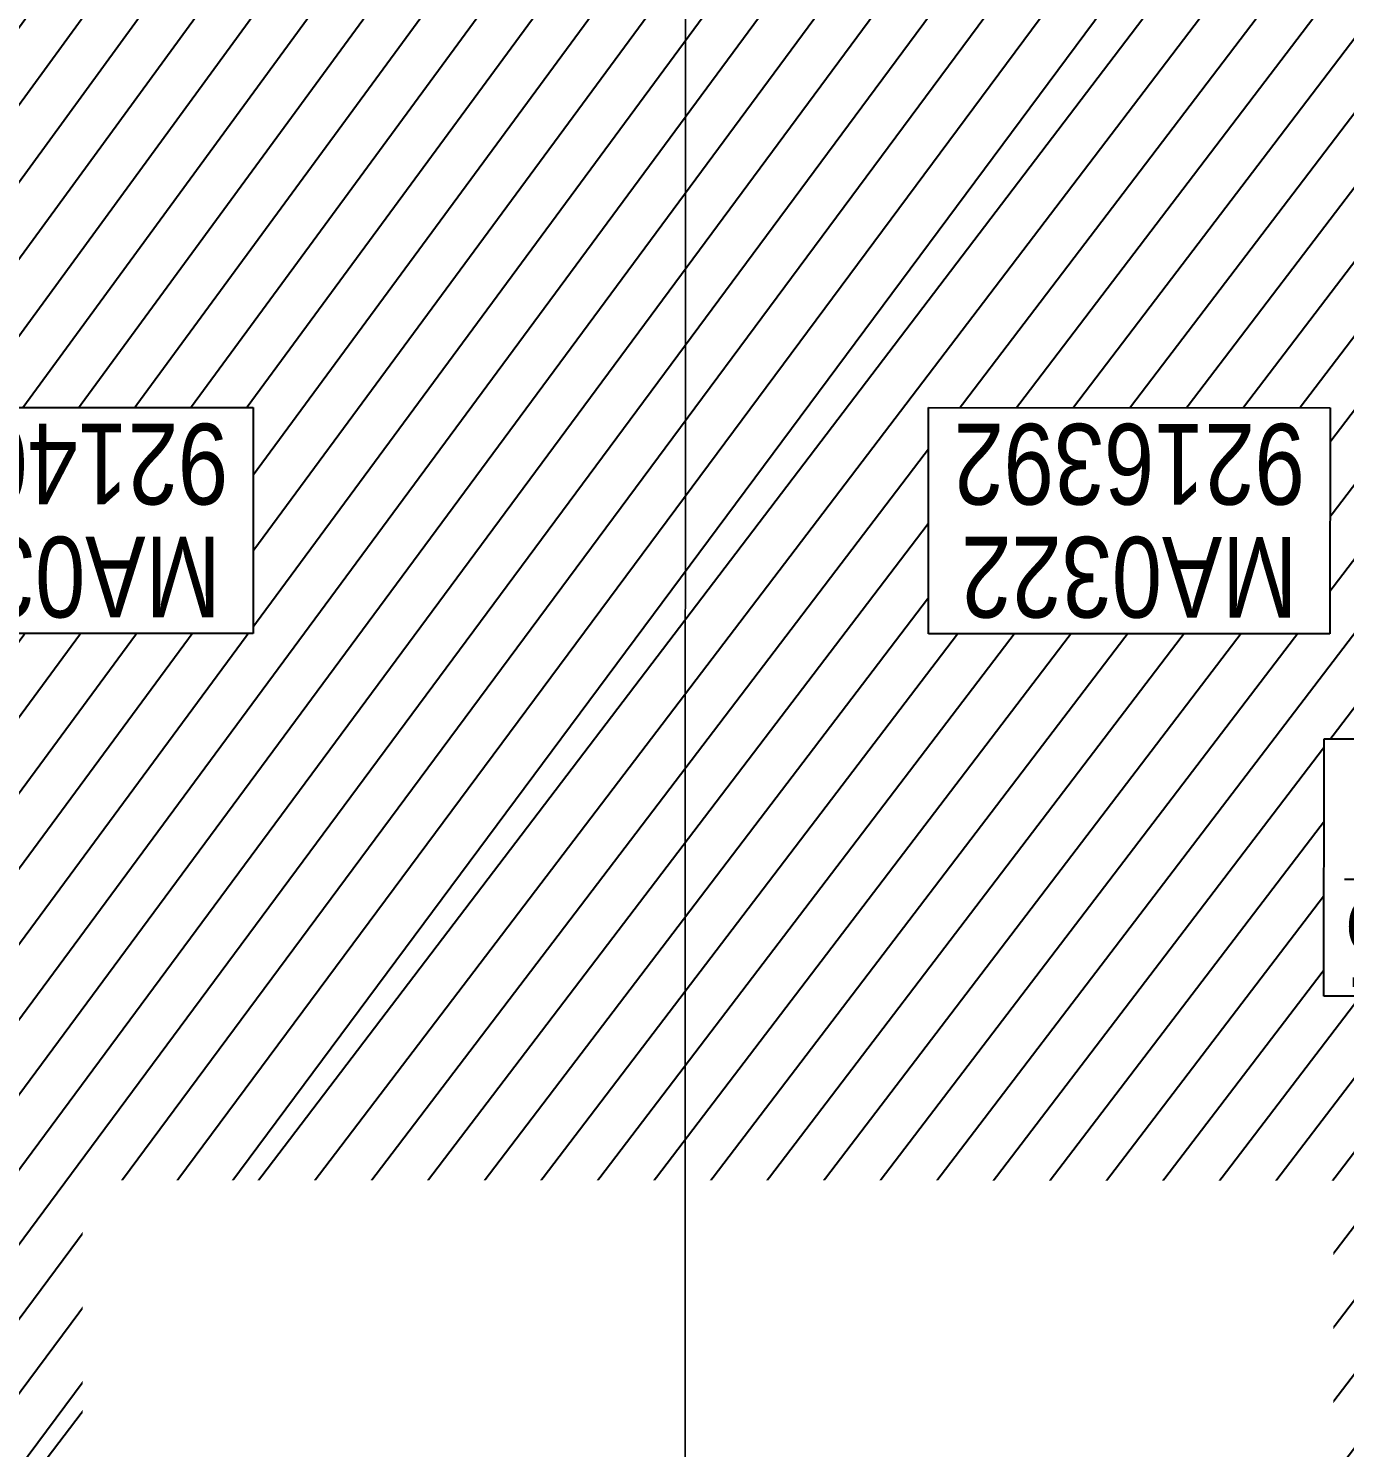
# Model space of a CAD drawing. Header units: centimetres. Extents: x -6122352 to 7132207, y -1694241 to 1947892.
# Drawn here: x 101163 to 108498, y -101140 to -93231 of the extents above; entities that cross this region are included whole.
import ezdxf
from ezdxf.xclip import XClip

# ---------------------------------------------------------------- set-up
doc = ezdxf.new("R2010")
doc.units = ezdxf.units.CM
doc.header["$MEASUREMENT"] = 0
doc.header["$XCLIPFRAME"] = 2
for name, pattern in [('DASHED2', [0.375, 0.25, -0.125]), ('XR-AR-MID-SETTING OUT FOR MASTER$0$23585-XR-AR-MID-GROUND FLOOR$0$23261-XR-AR-SI-GF$0$HIDDEN', [0.375, 0.25, -0.125]), ('XR-AR-MID-SETTING OUT FOR MASTER$0$23585-XR-AR-MID-GROUND FLOOR$0$945-4P-1-101-GROUND FLOOR PLAN$0$XR-MIDDLE-GROUND FLOOR PLAN$0$HIDDEN2', [0.1875, 0.125, -0.0625])]:
    doc.linetypes.add(name, pattern=pattern)
for name, color, linetype in [('00-MI-DIM', 7, 'Continuous'), ('@MI-REF LAYER', 7, 'Continuous'), ('B_TH_4', 7, 'Continuous'), ('XR-AR-MID-SETTING OUT FOR MASTER$0$23585-XR-AR-MID-GROUND FLOOR$0$GS-HATCH-FLOOR TILE', 251, 'Continuous')]:
    doc.layers.add(name, color=color, linetype=linetype)
for name, color, linetype, lineweight in [('23585-XR-AR-DAMAC PLOT LIMITS$0$1-Mid units', 41, 'Continuous', 5), ('@ Foundations', 4, 'DASHED2', 50), ('A-ANNO-TEXT', 3, 'Continuous', 25), ('XR-AR-MID-SETTING OUT FOR MASTER$0$23585-XR-AR-MID-GROUND FLOOR$0$$A-GLAZ-WNDO', 232, 'Continuous', 9), ('XR-AR-MID-SETTING OUT FOR MASTER$0$23585-XR-AR-MID-GROUND FLOOR$0$A-DOOR-FULL', 1, 'Continuous', 9), ('XR-AR-MID-SETTING OUT FOR MASTER$0$23585-XR-AR-MID-GROUND FLOOR$0$A-EQUP-KITN-PLAN', 202, 'Continuous', 9), ('XR-AR-MID-SETTING OUT FOR MASTER$0$23585-XR-AR-MID-GROUND FLOOR$0$A-FLOR-OVHD', 9, 'XR-AR-MID-SETTING OUT FOR MASTER$0$23585-XR-AR-MID-GROUND FLOOR$0$23261-XR-AR-SI-GF$0$HIDDEN', 15), ('XR-AR-MID-SETTING OUT FOR MASTER$0$23585-XR-AR-MID-GROUND FLOOR$0$A-GLAZ-SILL', 8, 'Continuous', 5), ('XR-AR-MID-SETTING OUT FOR MASTER$0$23585-XR-AR-MID-GROUND FLOOR$0$A-GLAZ-WNDO', 232, 'Continuous', 9), ('XR-AR-MID-SETTING OUT FOR MASTER$0$23585-XR-AR-MID-GROUND FLOOR$0$A-WALL', 7, 'Continuous', 30), ('XR-AR-MID-SETTING OUT FOR MASTER$0$23585-XR-AR-MID-GROUND FLOOR$0$S-COLS', 51, 'Continuous', 40)]:
    doc.layers.add(name, color=color, linetype=linetype, lineweight=lineweight)
doc.styles.add('Xref group 33-41$0$1710 X BOUNDARY WALL OPTION 1$0$Ariel', font='arial.ttf', dxfattribs={"width": 0.8})
doc.styles.add('Xref group 33-41$0$Overall SOP Plan$0$LAC-609-NG10-1-XREF-GRID-125SC$0$GRID-DIM-NO', font='arial.ttf', dxfattribs={"width": 0.8})

# ---------------------------------------------------------------- blocks, each defined once
blk = doc.blocks.new('23585-XR-AR-DAMAC PLOT LIMITS')
at = {"layer": '23585-XR-AR-DAMAC PLOT LIMITS$0$1-Mid units', "color": 251, "true_color": 0x636466}
for points in [[(496542.4874999998, 2768900.885299999), (496524.7922999999, 2768917.099099999), (496528.8459000001, 2768921.522700001), (496546.5409000004, 2768905.3091)], [(496538.4338999996, 2768896.4615), (496520.7389000002, 2768912.6753), (496524.7922999999, 2768917.099099999), (496542.4874999998, 2768900.885299999)]]:
    blk.add_lwpolyline(points, close=True, dxfattribs=at)
blk = doc.blocks.new('A$Cf093b529')
at = {"layer": 'A-ANNO-TEXT'}
blk.add_blockref('23585-XR-AR-DAMAC PLOT LIMITS', (-495391.9901121984, -2768603.441896566), dxfattribs=at)
blk = doc.blocks.new('*U27')
for points in [[(91, -5.684341886080801e-14), (41, -5.684341886080801e-14), (41, 1021), (91, 1021)], [(0, 0), (38, -5.684341886080801e-14), (38, -50), (50, -50), (50, -249.9999019090924), (0, -249.9999019090924)], [(1100, 2.842170943040401e-14), (1062, -2.842170943040401e-14), (1062, -49.99999999999997), (1050, -49.99999999999997), (1050, -249.9999019090924), (1100, -249.9999019090924)]]:
    blk.add_lwpolyline(points, close=True)
at = {"color": 8, "linetype": 'XR-AR-MID-SETTING OUT FOR MASTER$0$23585-XR-AR-MID-GROUND FLOOR$0$945-4P-1-101-GROUND FLOOR PLAN$0$XR-MIDDLE-GROUND FLOOR PLAN$0$HIDDEN2'}
blk.add_arc((41, -5.684341886080801e-14), 1021, 1.594950045944486e-15, 90, dxfattribs=at)
at = {"layer": 'XR-AR-MID-SETTING OUT FOR MASTER$0$23585-XR-AR-MID-GROUND FLOOR$0$A-GLAZ-SILL', "linetype": 'XR-AR-MID-SETTING OUT FOR MASTER$0$23585-XR-AR-MID-GROUND FLOOR$0$945-4P-1-101-GROUND FLOOR PLAN$0$XR-MIDDLE-GROUND FLOOR PLAN$0$HIDDEN2', "ltscale": 3}
blk.add_lwpolyline([(0, 0), (1100, 0), (1100, -249.9999019090924), (0, -249.9999019090924)], close=True, dxfattribs=at)
blk = doc.blocks.new('XR-AR-MID-SETTING OUT FOR MASTER$0$23585-XR-AR-MID-GROUND FLOOR$0$945-4P-1-101-GROUND FLOOR PLAN$0$XR-MIDDLE-GROUND FLOOR PLAN$0$A$C69996ABC')
at = {"layer": 'XR-AR-MID-SETTING OUT FOR MASTER$0$23585-XR-AR-MID-GROUND FLOOR$0$A-FLOR-OVHD', "linetype": 'XR-AR-MID-SETTING OUT FOR MASTER$0$23585-XR-AR-MID-GROUND FLOOR$0$945-4P-1-101-GROUND FLOOR PLAN$0$XR-MIDDLE-GROUND FLOOR PLAN$0$HIDDEN2', "ltscale": 5}
for p, q in [((-1.567610912189821e-07, 0.8999993633871721), (0.09999984323878941, 0.8999992964713464)), ((-1.567610912189821e-07, 0.8999993633871721), (-1.567612066821766e-07, -6.366128229018386e-07)), ((-1.567612066821766e-07, -6.366128229018386e-07), (0.09999984323878763, -7.035294533608294e-07))]:
    blk.add_line(p, q, dxfattribs=at)
blk.add_lwpolyline([(0.09999984323878763, 0.8499993633871732), (0.2499998432387915, 0.4499993633871799), (0.1000013713221097, 0.04999936338717248)], dxfattribs=at)
at = {"layer": 'XR-AR-MID-SETTING OUT FOR MASTER$0$23585-XR-AR-MID-GROUND FLOOR$0$A-GLAZ-WNDO'}
for p, q in [((0.09999984323878763, 0.8499993633871732), (0.09999984323878763, 0.8999993633871703)), ((0.09999984323878941, 0.8999993633871721), (0.09999984323878763, -6.366128264545523e-07)), ((0.2499998432387809, 0.8999993633871703), (0.2499998432387809, 0.8499993633871732)), ((0.2499998432387809, 0.8499993633871732), (0.09999984323878763, 0.8499993633871732)), ((0.2499998432387809, 0.8499993633871732), (0.2499998432387809, 0.04999936338717248)), ((0.09999984323878763, -6.366128246781955e-07), (0.09999984323878763, 0.04999936338717248)), ((0.09999984323878763, 0.04999936338717248), (0.2499998432387809, 0.04999936338717248)), ((0.249999843238875, -6.366128388890502e-07), (0.249999843238875, 0.04999936338715827))]:
    blk.add_line(p, q, dxfattribs=at)
for points in [[(0.2499986387444419, 0.8999993968456259), (0.0999998435430971, 0.8999992964713464)], [(0.09999984323878763, -7.035294533608294e-07), (0.2499998432388448, -6.366128317836228e-07)]]:
    blk.add_lwpolyline(points, dxfattribs=at)
blk.add_lwpolyline([(0.2499998432387951, 0.8499993633871732), (0.2499998432387933, 0.04999936338717248), (0.1999998432387962, 0.04999936338717248), (0.1999998432387962, 0.8499993633871732)], close=True, dxfattribs=at)
blk = doc.blocks.new('*U28')
for points in [[(0, 69.99999979828543), (38, 69.99999979828549), (38, 119.9999997982854), (50, 119.9999997982854), (50, 179.9999998655237), (0, 179.9999998655237)], [(1100, 69.9999997982854), (1062, 69.99999979828546), (1062, 119.9999997982854), (1050, 119.9999997982854), (1050, 179.9999998655236), (1100, 179.9999998655236)], [(91, 69.99999979828549), (41, 69.99999979828549), (41, -951.0000002017147), (91, -951.0000002017147)]]:
    blk.add_lwpolyline(points, close=True)
at = {"color": 8, "linetype": 'XR-AR-MID-SETTING OUT FOR MASTER$0$23585-XR-AR-MID-GROUND FLOOR$0$945-4P-1-101-GROUND FLOOR PLAN$0$XR-MIDDLE-GROUND FLOOR PLAN$0$HIDDEN2'}
blk.add_arc((41, 69.99999979828549), 1021, 270, 0, dxfattribs=at)
at = {"layer": 'XR-AR-MID-SETTING OUT FOR MASTER$0$23585-XR-AR-MID-GROUND FLOOR$0$A-GLAZ-SILL', "linetype": 'XR-AR-MID-SETTING OUT FOR MASTER$0$23585-XR-AR-MID-GROUND FLOOR$0$945-4P-1-101-GROUND FLOOR PLAN$0$XR-MIDDLE-GROUND FLOOR PLAN$0$HIDDEN2', "ltscale": 3}
blk.add_lwpolyline([(0, 69.99999979828543), (1100, 69.99999979828543), (1100, 179.9999998655236), (0, 179.9999998655236)], close=True, dxfattribs=at)
blk = doc.blocks.new('XR-AR-MID-SETTING OUT FOR MASTER$0$23585-XR-AR-MID-GROUND FLOOR$0$A$C08698786')
at = {"layer": 'XR-AR-MID-SETTING OUT FOR MASTER$0$23585-XR-AR-MID-GROUND FLOOR$0$S-COLS', "color": 252, "lineweight": 30}
for points in [[(5900.000467061996, 15688.03591275215), (5900.000467061996, 14688.03591275215), (6100.000467061996, 14688.03591299057), (6100.000467061996, 15688.03591299057)], [(5900.001027584076, 11147.2902572155), (5900.001027584076, 9747.290257692337), (6100.001027584076, 9747.290257453918), (6100.001027584076, 11147.29025769234)]]:
    blk.add_lwpolyline(points, close=True, dxfattribs=at)
blk = doc.blocks.new('XR-AR-MID-SETTING OUT FOR MASTER')
at = {"layer": 'XR-AR-MID-SETTING OUT FOR MASTER$0$23585-XR-AR-MID-GROUND FLOOR$0$A-EQUP-KITN-PLAN', "color": 8}
for p, q in [((3900.071841031313, 15202.66031169891), (5500.076263219118, 15202.66031217575)), ((3900.071840971708, 14952.66031217575), (3900.071841031313, 15202.66031169891)), ((5500.0762629807, 14952.66031169891), (5500.076263219118, 15202.66031217575)), ((3500.047055631876, 14252.66031169891), (5300.028238087893, 14252.66031217575)), ((5300.027079373598, 12102.66431617737), (5300.028238087893, 14252.66031217575)), ((4404.893656820059, 11502.66881656647), (4404.895194619894, 12102.66970968246)), ((4404.895194619894, 12102.66970968246), (5300.027079373598, 12102.66431617737))]:
    blk.add_line(p, q, dxfattribs=at)
at = {"layer": 'XR-AR-MID-SETTING OUT FOR MASTER$0$23585-XR-AR-MID-GROUND FLOOR$0$A-FLOR-OVHD', "color": 8, "linetype": 'XR-AR-MID-SETTING OUT FOR MASTER$0$23585-XR-AR-MID-GROUND FLOOR$0$23261-XR-AR-SI-GF$0$HIDDEN', "ltscale": 5}
for p, q in [((5500.000221520662, 14952.65890216827), (3899.995457738638, 14952.65890169144)), ((3900.071499198675, 14852.66031217575), (5500.076263397932, 14852.66031265259)), ((5579.946963220835, 12102.66686105728), (5579.94848254323, 14852.65977716446)), ((3400.046698898077, 14152.65701627731), (3400.011432737112, 12202.66620731354)), ((3500.053779155016, 12202.66576147079), (3500.053778856993, 14152.65753126144)), ((5400.002383977175, 12002.66818761826), (5900.001078754663, 11502.66702699661)), ((5900.010024100542, 12002.66746664047), (5400.002384632826, 11502.66700839996))]:
    blk.add_line(p, q, dxfattribs=at)
blk.add_lwpolyline([(2749.981962949038, 12002.63648319244), (3249.976088136435, 12002.63648366928), (3249.976087421179, 11502.65313434601), (2749.981963723898, 11502.65313434601)], close=True, dxfattribs=at)
for points in [[(2749.981962949038, 12002.63648319244), (3249.976087421179, 11502.65313434601)], [(2749.981963723898, 11502.65313434601), (3249.976088136435, 12002.63648366928)]]:
    blk.add_lwpolyline(points, dxfattribs=at)
at = {"layer": 'XR-AR-MID-SETTING OUT FOR MASTER$0$23585-XR-AR-MID-GROUND FLOOR$0$A-WALL', "color": 8}
for points in [[(5899.999999791384, 19472.65428161621), (6099.999999731779, 19472.65428209305), (6100.001724034548, 5500.167464256287), (5900.001724511385, 5500.167624473572), (5900.00086197257, 14852.65960931778), (5500.076263397932, 14852.66031265259), (5500.0762629807, 14952.66031169891), (5900.000431150198, 14952.65961027145)], [(3900.046799689531, 14852.65960979462), (3900.046799749136, 14952.65960931778), (3400.047055512667, 14952.661257267), (3400.046698898077, 14152.65701627731), (3500.047055453062, 14152.6577372551), (3500.047055572271, 14852.65960979462)], [(3400.011432737112, 12202.66620731354), (3500.05377843976, 12202.66548633575), (3500.054259866476, 11502.6662735939), (4400.00315502286, 11502.6662735939), (4400.003322631121, 11252.66687631607), (3650.009347468615, 11252.66637420654), (3650.00999417901, 11027.59896087646), (3399.999906569719, 11027.60113668442)], [(4249.99788531661, 5499.997992992401), (3049.999798089266, 5499.998546600342), (3049.999915927649, 5749.998607635498), (4000.1953599751, 5749.998309612274), (4000.194991916418, 8849.999089241028), (3300.031373769045, 8849.999089241028), (3300.03137382865, 8950.028236865997), (3399.980282574892, 8950.188519954681), (3400.07691988349, 9927.598960876465), (3649.996516317129, 9927.59895992279), (3650.010299950838, 9100.016639709473), (4249.999546438456, 9099.986570835114)]]:
    blk.add_lwpolyline(points, close=True, dxfattribs=at)
for points in [[(3500.047055572271, 14852.65960979462), (3400.047011226416, 14852.65965414047)], [(5700.000849276781, 12002.66818761826), (5900.010024160147, 12002.66818761826), (5900.010264188051, 12102.67056417465), (5300.001914769411, 12102.66581106186), (5300.002845078707, 11502.66761207581), (5300.003155499697, 11502.66747426987), (5300.003322392702, 11252.66747808456), (5900.008223563433, 11252.66787910461), (5900.008823722601, 11502.66700792313), (5400.002380043268, 11502.66700792313), (5400.002380281687, 12002.66818714142), (5700.000849276781, 12002.66818761826)]]:
    blk.add_lwpolyline(points, dxfattribs=at)
at = {"layer": 'XR-AR-MID-SETTING OUT FOR MASTER$0$23585-XR-AR-MID-GROUND FLOOR$0$$A-GLAZ-WNDO', "color": 8, "xscale": 1000.000000000049, "yscale": 1000.000000000049, "zscale": 1000.000000000049, "rotation": 90}
blk.add_blockref('XR-AR-MID-SETTING OUT FOR MASTER$0$23585-XR-AR-MID-GROUND FLOOR$0$945-4P-1-101-GROUND FLOOR PLAN$0$XR-MIDDLE-GROUND FLOOR PLAN$0$A$C69996ABC', (5300.002552062273, 11252.66763496399), dxfattribs=at)
at = {"layer": 'XR-AR-MID-SETTING OUT FOR MASTER$0$23585-XR-AR-MID-GROUND FLOOR$0$A-DOOR-FULL', "color": 8, "rotation": 90}
blk.add_blockref('*U27', (3399.986430436373, 9927.598960399628), dxfattribs=at)
at = {"layer": 'XR-AR-MID-SETTING OUT FOR MASTER$0$23585-XR-AR-MID-GROUND FLOOR$0$A-DOOR-FULL', "color": 8, "xscale": -0.909090909090913, "yscale": 0.909090909090913, "zscale": 0.909090909090913}
blk.add_blockref('*U28', (3300.031373530626, 8786.391873836517), dxfattribs=at)
at = {"layer": 'XR-AR-MID-SETTING OUT FOR MASTER$0$23585-XR-AR-MID-GROUND FLOOR$0$GS-HATCH-FLOOR TILE', "color": 8}
blk.add_blockref('XR-AR-MID-SETTING OUT FOR MASTER$0$23585-XR-AR-MID-GROUND FLOOR$0$A$C08698786', (-1.490116119384766e-07, 0), dxfattribs=at)
blk = doc.blocks.new('MID UNIT')
at = {"xscale": 0.001, "yscale": 0.001, "zscale": 0.001}
blk.add_blockref('XR-AR-MID-SETTING OUT FOR MASTER', (0, 0), dxfattribs=at)
blk = doc.blocks.new('TH_4')
at = {"xscale": -1}
blk.add_blockref('MID UNIT', (495826.3053798475, 2769130.514097063), dxfattribs=at)
blk.add_blockref('MID UNIT', (495814.3053798428, 2769130.514097063))
blk = doc.blocks.new('A$C780da55d')
at = {"layer": 'B_TH_4', "xscale": 1.000039159572381, "yscale": 1.000039159572381, "zscale": 1.000039159572381}
blk.add_blockref('TH_4', (-495814.0704651335, -2769239.302089663), dxfattribs=at)
blk = doc.blocks.new('23585-XR-AR-MALDIVE-2$0$TH_4')
blk.add_blockref('A$C780da55d', (495794.655359471, 2769130.864096801))
at = {"layer": '@ Foundations', "linetype": 'DASHED2', "ltscale": 0.25}
for points in [[(495819.3304024774, 2769144.432815211), (495821.2804024774, 2769144.432815211), (495821.2804024774, 2769146.982815211), (495819.3304024774, 2769146.982815211)], [(495819.1304024773, 2769139.687015211), (495821.4804024774, 2769139.687015211), (495821.4804024774, 2769142.637015211), (495819.1304024773, 2769142.637015211)]]:
    blk.add_lwpolyline(points, close=True, dxfattribs=at)

msp = doc.modelspace()

# ---------------------------------------------------------------- block references
at = {"layer": '@MI-REF LAYER'}
ref = msp.add_blockref('23585-XR-AR-MALDIVE-2$0$TH_4', (496417964.9591807, 2768957759.234045), dxfattribs=dict(at, xscale=1000, yscale=1000, zscale=1000, rotation=179.9898026793493))
XClip(ref).set_block_clipping_path([(495835.3952632253, 2769130.5143983634), (495835.3955449336, 2769154.454259045), (495832.31072781887, 2769154.454277743), (495826.31069717463, 2769154.4542400045), (495820.3105747942, 2769154.45435022), (495814.30548654683, 2769154.454312696), (495808.3105498841, 2769154.4542752365), (495802.31054505054, 2769154.4543360225), (495793.35712816194, 2769154.454291232), (495793.3583734059, 2769130.514380163)])

# ---------------------------------------------------------------- next in the draw order: wipeouts: each hides what was drawn before it
msp.add_wipeout([(128972.78564538565, -89970.97193029997), (92671.79725608348, -89964.10626118808), (92671.27349813687, -104238.34236081815), (98921.51899559154, -104239.45475805369), (98921.43785482732, -103938.82510741167), (122722.87122257455, -103943.06121123041), (122722.68307110868, -104243.69081319368), (128972.92857313139, -104244.77546120252)]).dxf.layer = '@MI-REF LAYER'

# ---------------------------------------------------------------- next in the draw order: hatches: boundary and pattern name
h = msp.add_hatch(dxfattribs=at)
h.set_pattern_fill('ANSI31', color=256, scale=1999.999998458916, angle=6.722712845868625)
h.set_pattern_definition([(51.72271284586864, (-2377388365.755942, -1504087993.217153), (-196.2554993275065, 154.8669715833345), [])])
h.paths.add_polyline_path([(122722.8712224877, -103943.0612112809), (122722.6830714242, -104243.690813177), (128972.9285688721, -104244.8032133181), (128972.7856444257, -89970.97758180392), (92671.79715864702, -89964.62232814953), (92669.09752416589, -104238.4531772758), (98917.7768105872, -104239.5814400986), (98902.33546063656, -103927.5114286937)])

# ---------------------------------------------------------------- next in the draw order: texts
at = {"layer": '00-MI-DIM', "color": 7, "char_height": 450.0000000000002, "width": 2056.8768805703, "attachment_point": 1, "rotation": 179.9888605494505, "line_spacing_factor": 0.8394388776454546, "style": 'Xref group 33-41$0$Overall SOP Plan$0$LAC-609-NG10-1-XREF-GRID-125SC$0$GRID-DIM-NO', "bg_fill": 19, "box_fill_scale": 1.2, "bg_fill_color": 256, "bg_fill_transparency": 0}
for s, insert in [('\\pxqc;MA0321 9214035', (102326.260252999, -96513.62810160153, -157.461039985285)), ('\\pxqc;MA0322 9216392', (108326.2650067571, -96514.60853037606, -157.461039985285))]:
    msp.add_mtext(s, dxfattribs=dict(at, insert=insert))
at = {"layer": '00-MI-DIM', "color": 3, "insert": (112381.3151138191, -98574.78676827575), "char_height": 500.0000000000002, "width": 3948.532521541534, "attachment_point": 1, "rotation": 179.98862639908776, "style": 'Xref group 33-41$0$1710 X BOUNDARY WALL OPTION 1$0$Ariel', "bg_fill": 19, "box_fill_scale": 1.1, "bg_fill_color": 256, "bg_fill_transparency": 0}
msp.add_mtext('\\pxqc;{\\LGROUP-M2-25  G6-1 VILLA}', dxfattribs=at)

# ---------------------------------------------------------------- next in the draw order: wipeouts: each hides what was drawn before it
at = {"color": 10}
msp.add_wipeout([(101466.27185957895, -99650.73899343389), (101465.63456316515, -103350.7389386481), (108435.12147445872, -103351.93937877209), (108435.75877121033, -99651.93943392675), (101466.2718597291, -99650.73899359781)], dxfattribs=at).dxf.layer = '@MI-REF LAYER'

# ---------------------------------------------------------------- next in the draw order: block references
at = {"layer": '@MI-REF LAYER', "xscale": 1000, "yscale": 1000, "zscale": 1000, "rotation": 312.4882903633292}
msp.add_blockref('A$Cf093b529', (-891608.7329339073, 539022.7201118186), dxfattribs=at)

doc.saveas('drawing.dxf')
